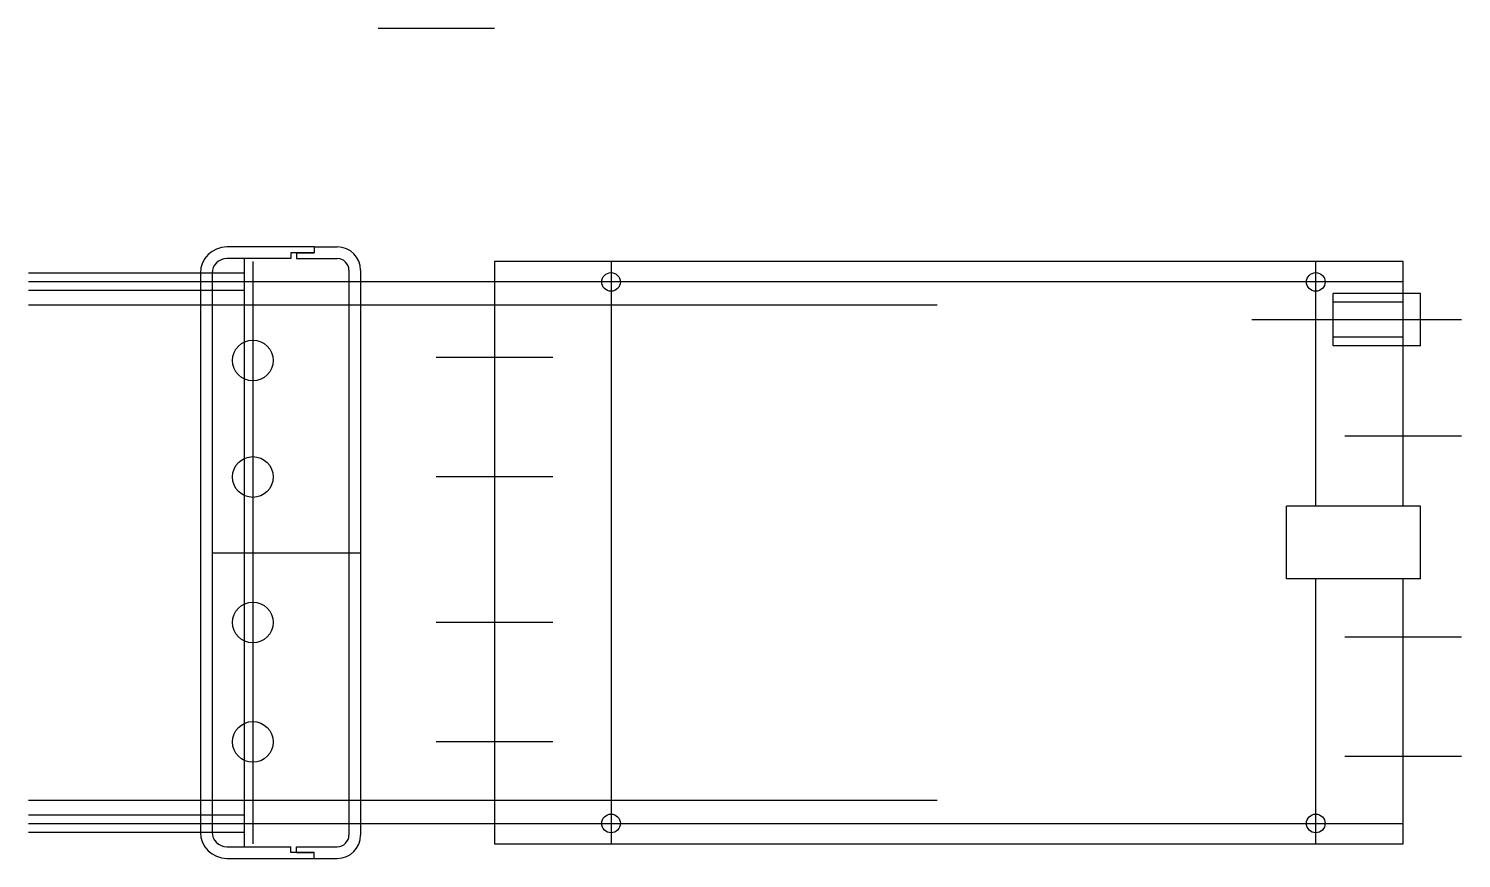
# Model space of a CAD drawing. Header units: millimetres. Extents: x -80 to 166, y -2 to 140.
import ezdxf

# ---------------------------------------------------------------- set-up
doc = ezdxf.new("R2010")
doc.units = ezdxf.units.MM
doc.layers.get('0').update_dxf_attribs({"lineweight": 25, "true_color": 0xffffff})

msp = doc.modelspace()

# ---------------------------------------------------------------- linework, layer by layer
for p, q in [((0, 140), (-20, 140)), ((-31, 102.5), (-46, 102.5)), ((-35, 101.5), (-35, 100.5)), ((-31, 101.5), (-35, 101.5)), ((-34, 101.5), (-31, 101.5)), ((-34, 101.5), (-34, 100.5)), ((-31, 102.5), (-31, 101.5)), ((-31, 102.5), (-27, 102.5)), ((-35, 100.5), (-46, 100.5)), ((-43, 100.5), (-43, -0.5)), ((-41.5, 100), (-41.5, 0)), ((-34, 100.5), (-27, 100.5)), ((-25, 98.5), (-25, 1.5)), ((-23, 98.5), (-23, 1.5)), ((156, 100), (0, 100)), ((0, 100), (0, 0)), ((20, 100), (20, 0)), ((141, 58), (141, 100)), ((156, 58), (156, 100)), ((-43, 98), (-80, 98)), ((76, 96.5), (-80, 96.5)), ((-50.5, 98), (-50.5, 2)), ((-48.5, 98), (-48.5, 2)), ((156, 96.5), (0, 96.5)), ((-43, 95), (-80, 95)), ((144, 85.5), (144, 94.5)), ((159, 94.5), (144, 94.5)), ((159, 85.5), (159, 94.5)), ((76, 92.5), (-80, 92.5)), ((156, 93), (144, 93)), ((166, 90), (130, 90)), ((156, 87), (144, 87)), ((159, 85.5), (144, 85.5)), ((10, 83.5), (-10, 83.5)), ((166, 70), (146, 70)), ((10, 63), (-10, 63)), ((159, 58), (136, 58)), ((136, 45.5), (136, 58)), ((159, 45.5), (159, 58)), ((-48.5, 50), (-23, 50)), ((159, 45.5), (136, 45.5)), ((141, 0), (141, 45.5)), ((156, 0), (156, 45.5)), ((10, 38), (-10, 38)), ((166, 35.5), (146, 35.5)), ((10, 17.5), (-10, 17.5)), ((166, 15), (146, 15)), ((-80, 7.5), (76, 7.5)), ((-80, 5), (-43, 5)), ((-80, 3.5), (76, 3.5)), ((0, 3.5), (156, 3.5)), ((-80, 2), (-43, 2)), ((0, 0), (156, 0)), ((-46, -0.5), (-35, -0.5)), ((-35, -1.5), (-35, -0.5)), ((-31, -1.5), (-35, -1.5)), ((-34, -0.5), (-27, -0.5)), ((-34, -1.5), (-34, -0.5)), ((-34, -1.5), (-31, -1.5)), ((-31, -2.5), (-31, -1.5)), ((-46, -2.5), (-31, -2.5)), ((-31, -2.5), (-27, -2.5))]:
    msp.add_line(p, q)
for centre, radius in [((20, 96.5), 1.6), ((141, 96.5), 1.6), ((-41.5, 83), 3.5), ((-41.5, 63), 3.5), ((-41.5, 38), 3.5), ((-41.5, 17.5), 3.5), ((20, 3.5), 1.6), ((141, 3.5), 1.6)]:
    msp.add_circle(centre, radius)
for centre, radius, start, end in [((-46, 98), 4.5, 90, 180), ((-27, 98.5), 4, 0, 90), ((-46, 98), 2.5, 90, 180), ((-27, 98.5), 2, 0, 90), ((-46, 2), 4.5, 180, 270), ((-46, 2), 2.5, 180, 270), ((-27, 1.5), 4, 270, 0), ((-27, 1.5), 2, 270, 0)]:
    msp.add_arc(centre, radius, start, end)

doc.saveas('drawing.dxf')
